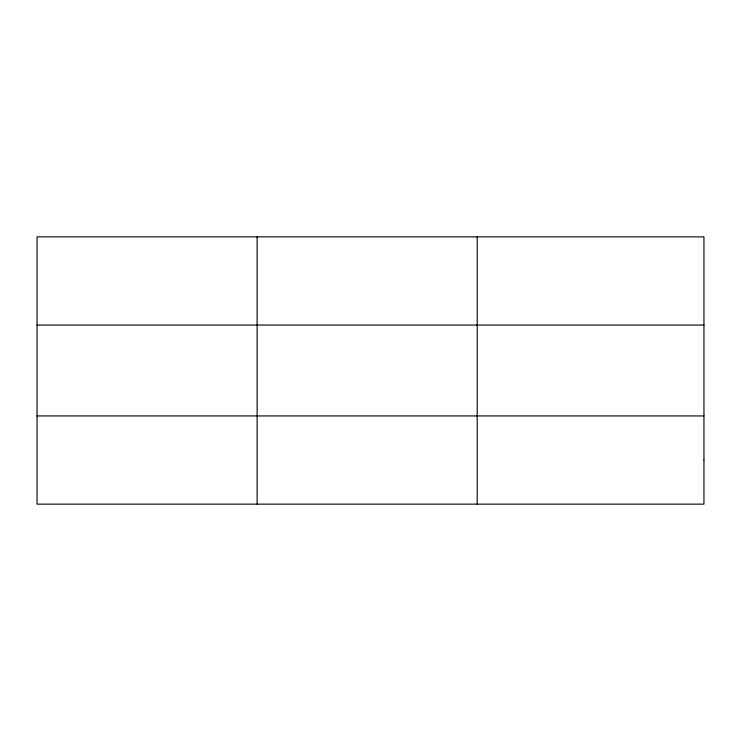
<?xml version="1.0" encoding="UTF-8"?>
<svg xmlns="http://www.w3.org/2000/svg" width="741" height="741" viewBox="0 0 741 741"><rect width="100%" height="100%" fill="white"/><g stroke="black" fill="none" stroke-linecap="round" stroke-linejoin="round"><path stroke-width="1.11" d="M257.127 504.139L257.127 236.861M477.204 504.139L477.204 236.861M37.05 325.067L703.95 325.067M37.05 415.933L703.95 415.933M703.95 460.041L703.95 504.139L37.05 504.139L37.05 236.861L703.95 236.861L703.95 460.041"/></g></svg>
